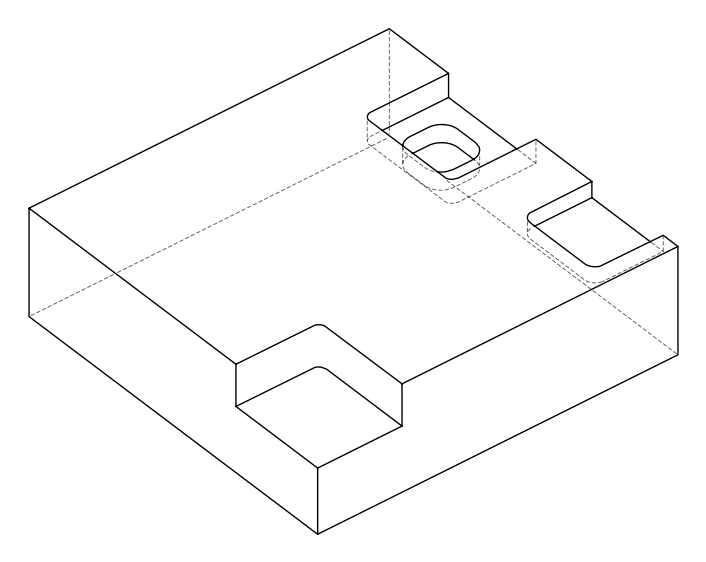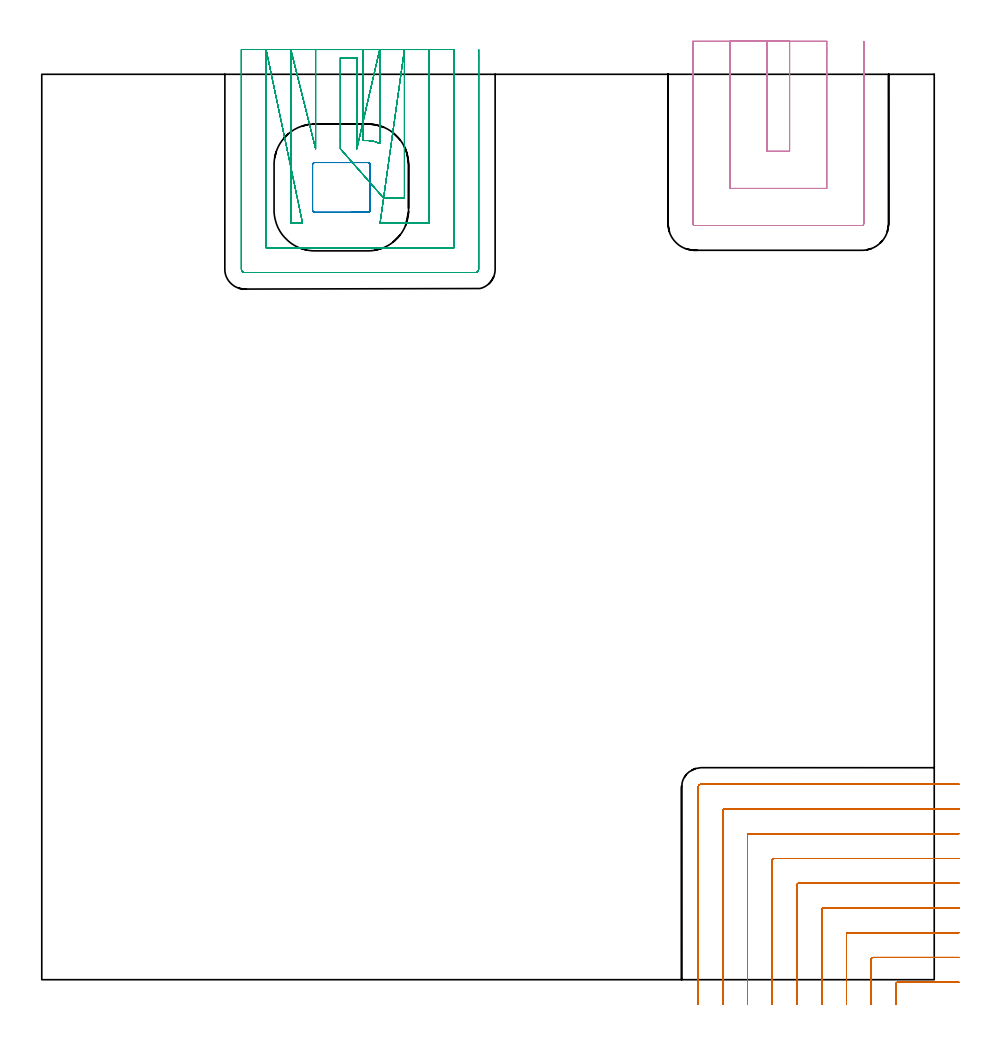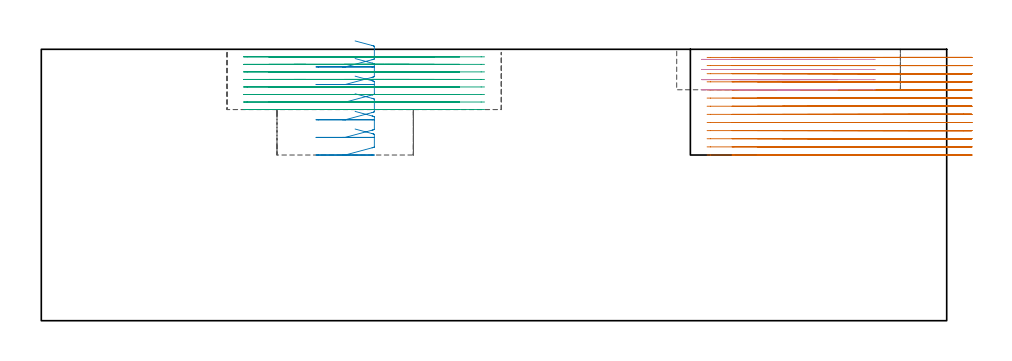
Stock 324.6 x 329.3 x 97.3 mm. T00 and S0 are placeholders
(PLAN: 4 operations, 3 tool changes, 55.5 min)
(1 MILL_CORNER_NOTCH_RECTANGULAR | CORNER_NOTCH_RECTANGULAR | NXT0201_011 | Follow Part, ap 3, ae 75% | 27.02 min | 268146 mm3)
(2 MILL_RECTANGULAR_POCKET | POCKET_RECTANGULAR_STRAIGHT | UGT0201_006 | Follow Part, ap 7, ae 75% | 1.81 min | 78338 mm3)
(3 MILL_SLOT | SLOT_PARTIAL_RECTANGULAR | NXT0201_011 | Follow Part, ap 3, ae 75% | 22.02 min | 120719 mm3)
(4 MILL_SLOT_1 | SLOT_PARTIAL_RECTANGULAR_1 | UGT0201_100 | Follow Part, ap 4.5, ae 75% | 4.69 min | 73831 mm3)
(TOOL NXT0201_011 | ENDMILL 12mm [2P460-1200-NA 1630] | D12 FL38 Z6)
(TOOL UGT0201_006 | End Mill 28 mm | D28 FL25 Z2)
(TOOL UGT0201_100 | End Mill 18 mm | D18 FL22 Z2)
(OP 1 MILL_CORNER_NOTCH_RECTANGULAR)
G17 G21 G94 G90
T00 M6
G54
G17 G0 G90 X333.532 Y-0.9 S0 M3
G43 Z107.3 H1
Z94.385
G94 G1 X330.532 F250.
X311.295 F500.
G3 X310.7 Y-1.495 R0.6
G1 Y-6.
Y-9. F250.
G0 Z107.3
X333.6 Y8.1
Z94.385
G1 X330.6
X302.295 F500.
G3 X301.7 Y7.505 R0.6
G1 Y-6.
Y-9. F250.
G0 Z107.3
X333.6 Y17.1
Z94.385
G1 X330.6
X293.295 F500.
G3 X292.7 Y16.505 R0.6
G1 Y-6.
Y-9. F250.
G0 Z107.3
X333.6 Y26.1
Z94.385
G1 X330.6
X284.296 F500.
G3 X283.7 Y25.504 R0.6
G1 Y-6.
Y-9. F250.
G0 Z107.3
X333.6 Y35.1
Z94.385
G1 X330.6
X275.296 F500.
G3 X274.7 Y34.504 R0.6
G1 Y-6.
Y-9. F250.
G0 Z107.3
X333.6 Y44.1
Z94.385
G1 X330.6
X266.296 F500.
G3 X265.7 Y43.504 R0.6
G1 Y-6.
Y-9. F250.
G0 Z107.3
X333.6 Y53.1
Z94.385
G1 X330.6
X257.296 F500.
G3 X256.7 Y52.504 R0.6
G1 Y-6.
Y-9. F250.
G0 Z107.3
X333.6 Y62.1
Z94.385
G1 X330.6
X248.297 F500.
G3 X247.7 Y61.503 R0.6
G1 Y-6.
Y-9. F250.
G0 Z107.3
X333.6 Y71.1
Z94.385
G1 X330.6
X239.9 F500.
G3 X238.7 Y69.9 R1.2
G1 Y-6.
Y-9. F250.
G0 Z107.3
X333.532 Y-0.9
Z91.469
G1 X330.532
X311.295 F500.
G3 X310.7 Y-1.495 R0.6
G1 Y-6.
Y-9. F250.
G0 Z107.3
X333.6 Y8.1
Z91.469
G1 X330.6
X302.295 F500.
G3 X301.7 Y7.505 R0.6
G1 Y-6.
Y-9. F250.
G0 Z107.3
X333.6 Y17.1
Z91.469
G1 X330.6
X293.295 F500.
G3 X292.7 Y16.505 R0.6
G1 Y-6.
Y-9. F250.
G0 Z107.3
X333.6 Y26.1
Z91.469
G1 X330.6
X284.296 F500.
G3 X283.7 Y25.504 R0.6
G1 Y-6.
Y-9. F250.
G0 Z107.3
X333.6 Y35.1
Z91.469
G1 X330.6
X275.296 F500.
G3 X274.7 Y34.504 R0.6
G1 Y-6.
Y-9. F250.
G0 Z107.3
X333.6 Y44.1
Z91.469
G1 X330.6
X266.296 F500.
G3 X265.7 Y43.504 R0.6
G1 Y-6.
Y-9. F250.
G0 Z107.3
X333.6 Y53.1
Z91.469
G1 X330.6
X257.296 F500.
G3 X256.7 Y52.504 R0.6
G1 Y-6.
Y-9. F250.
G0 Z107.3
X333.6 Y62.1
Z91.469
G1 X330.6
X248.297 F500.
G3 X247.7 Y61.503 R0.6
G1 Y-6.
Y-9. F250.
G0 Z107.3
X333.6 Y71.1
Z91.469
G1 X330.6
X239.9 F500.
G3 X238.7 Y69.9 R1.2
G1 Y-6.
Y-9. F250.
G0 Z107.3
X333.532 Y-0.9
Z88.554
G1 X330.532
X311.295 F500.
G3 X310.7 Y-1.495 R0.6
G1 Y-6.
Y-9. F250.
G0 Z107.3
X333.6 Y8.1
Z88.554
G1 X330.6
X302.295 F500.
G3 X301.7 Y7.505 R0.6
G1 Y-6.
Y-9. F250.
G0 Z107.3
X333.6 Y17.1
Z88.554
G1 X330.6
X293.295 F500.
G3 X292.7 Y16.505 R0.6
G1 Y-6.
Y-9. F250.
G0 Z107.3
X333.6 Y26.1
Z88.554
G1 X330.6
X284.296 F500.
G3 X283.7 Y25.504 R0.6
G1 Y-6.
Y-9. F250.
G0 Z107.3
X333.6 Y35.1
Z88.554
G1 X330.6
X275.296 F500.
G3 X274.7 Y34.504 R0.6
G1 Y-6.
Y-9. F250.
G0 Z107.3
X333.6 Y44.1
Z88.554
G1 X330.6
X266.296 F500.
G3 X265.7 Y43.504 R0.6
G1 Y-6.
Y-9. F250.
G0 Z107.3
X333.6 Y53.1
Z88.554
G1 X330.6
X257.296 F500.
G3 X256.7 Y52.504 R0.6
G1 Y-6.
Y-9. F250.
G0 Z107.3
X333.6 Y62.1
Z88.554
G1 X330.6
X248.297 F500.
G3 X247.7 Y61.503 R0.6
G1 Y-6.
Y-9. F250.
G0 Z107.3
X333.6 Y71.1
Z88.554
G1 X330.6
X239.9 F500.
G3 X238.7 Y69.9 R1.2
G1 Y-6.
Y-9. F250.
G0 Z107.3
X333.532 Y-0.9
Z85.638
G1 X330.532
X311.295 F500.
G3 X310.7 Y-1.495 R0.6
G1 Y-6.
Y-9. F250.
G0 Z107.3
X333.6 Y8.1
Z85.638
G1 X330.6
X302.295 F500.
G3 X301.7 Y7.505 R0.6
G1 Y-6.
Y-9. F250.
G0 Z107.3
X333.6 Y17.1
Z85.638
G1 X330.6
X293.295 F500.
G3 X292.7 Y16.505 R0.6
G1 Y-6.
Y-9. F250.
G0 Z107.3
X333.6 Y26.1
Z85.638
G1 X330.6
X284.296 F500.
G3 X283.7 Y25.504 R0.6
G1 Y-6.
Y-9. F250.
G0 Z107.3
X333.6 Y35.1
Z85.638
G1 X330.6
X275.296 F500.
G3 X274.7 Y34.504 R0.6
G1 Y-6.
Y-9. F250.
G0 Z107.3
X333.6 Y44.1
Z85.638
G1 X330.6
X266.296 F500.
G3 X265.7 Y43.504 R0.6
G1 Y-6.
Y-9. F250.
G0 Z107.3
X333.6 Y53.1
Z85.638
G1 X330.6
X257.296 F500.
G3 X256.7 Y52.504 R0.6
G1 Y-6.
Y-9. F250.
G0 Z107.3
X333.6 Y62.1
Z85.638
G1 X330.6
X248.297 F500.
G3 X247.7 Y61.503 R0.6
G1 Y-6.
Y-9. F250.
G0 Z107.3
X333.6 Y71.1
Z85.638
G1 X330.6
X239.9 F500.
G3 X238.7 Y69.9 R1.2
G1 Y-6.
Y-9. F250.
G0 Z107.3
X333.532 Y-0.9
Z82.723
G1 X330.532
X311.295 F500.
G3 X310.7 Y-1.495 R0.6
G1 Y-6.
Y-9. F250.
G0 Z107.3
X333.6 Y8.1
Z82.723
G1 X330.6
X302.295 F500.
G3 X301.7 Y7.505 R0.6
G1 Y-6.
Y-9. F250.
G0 Z107.3
X333.6 Y17.1
Z82.723
G1 X330.6
X293.295 F500.
G3 X292.7 Y16.505 R0.6
G1 Y-6.
Y-9. F250.
G0 Z107.3
X333.6 Y26.1
Z82.723
G1 X330.6
X284.296 F500.
G3 X283.7 Y25.504 R0.6
G1 Y-6.
Y-9. F250.
G0 Z107.3
X333.6 Y35.1
Z82.723
G1 X330.6
X275.296 F500.
G3 X274.7 Y34.504 R0.6
G1 Y-6.
Y-9. F250.
G0 Z107.3
X333.6 Y44.1
Z82.723
G1 X330.6
X266.296 F500.
G3 X265.7 Y43.504 R0.6
G1 Y-6.
Y-9. F250.
G0 Z107.3
X333.6 Y53.1
Z82.723
G1 X330.6
X257.296 F500.
G3 X256.7 Y52.504 R0.6
G1 Y-6.
Y-9. F250.
G0 Z107.3
X333.6 Y62.1
Z82.723
G1 X330.6
X248.297 F500.
G3 X247.7 Y61.503 R0.6
G1 Y-6.
Y-9. F250.
G0 Z107.3
X333.6 Y71.1
Z82.723
G1 X330.6
X239.9 F500.
G3 X238.7 Y69.9 R1.2
G1 Y-6.
Y-9. F250.
G0 Z107.3
X333.532 Y-0.9
Z79.808
G1 X330.532
X311.295 F500.
G3 X310.7 Y-1.495 R0.6
G1 Y-6.
Y-9. F250.
G0 Z107.3
X333.6 Y8.1
Z79.808
G1 X330.6
X302.295 F500.
G3 X301.7 Y7.505 R0.6
G1 Y-6.
Y-9. F250.
G0 Z107.3
X333.6 Y17.1
Z79.808
G1 X330.6
X293.295 F500.
G3 X292.7 Y16.505 R0.6
G1 Y-6.
Y-9. F250.
G0 Z107.3
X333.6 Y26.1
Z79.808
G1 X330.6
X284.296 F500.
G3 X283.7 Y25.504 R0.6
G1 Y-6.
Y-9. F250.
G0 Z107.3
X333.6 Y35.1
Z79.808
G1 X330.6
X275.296 F500.
G3 X274.7 Y34.504 R0.6
G1 Y-6.
Y-9. F250.
G0 Z107.3
X333.6 Y44.1
Z79.808
G1 X330.6
X266.296 F500.
G3 X265.7 Y43.504 R0.6
G1 Y-6.
Y-9. F250.
G0 Z107.3
X333.6 Y53.1
Z79.808
G1 X330.6
X257.296 F500.
G3 X256.7 Y52.504 R0.6
G1 Y-6.
Y-9. F250.
G0 Z107.3
X333.6 Y62.1
Z79.808
G1 X330.6
X248.297 F500.
G3 X247.7 Y61.503 R0.6
G1 Y-6.
Y-9. F250.
G0 Z107.3
X333.6 Y71.1
Z79.808
G1 X330.6
X239.9 F500.
G3 X238.7 Y69.9 R1.2
G1 Y-6.
Y-9. F250.
G0 Z107.3
X333.532 Y-0.9
Z76.892
G1 X330.532
X311.295 F500.
G3 X310.7 Y-1.495 R0.6
G1 Y-6.
Y-9. F250.
G0 Z107.3
X333.6 Y8.1
Z76.892
G1 X330.6
X302.295 F500.
G3 X301.7 Y7.505 R0.6
G1 Y-6.
Y-9. F250.
G0 Z107.3
X333.6 Y17.1
Z76.892
G1 X330.6
X293.295 F500.
G3 X292.7 Y16.505 R0.6
G1 Y-6.
Y-9. F250.
G0 Z107.3
X333.6 Y26.1
Z76.892
G1 X330.6
X284.296 F500.
G3 X283.7 Y25.504 R0.6
G1 Y-6.
Y-9. F250.
G0 Z107.3
X333.6 Y35.1
Z76.892
G1 X330.6
X275.296 F500.
G3 X274.7 Y34.504 R0.6
G1 Y-6.
Y-9. F250.
G0 Z107.3
X333.6 Y44.1
Z76.892
G1 X330.6
X266.296 F500.
G3 X265.7 Y43.504 R0.6
G1 Y-6.
Y-9. F250.
G0 Z107.3
X333.6 Y53.1
Z76.892
G1 X330.6
X257.296 F500.
G3 X256.7 Y52.504 R0.6
G1 Y-6.
Y-9. F250.
G0 Z107.3
X333.6 Y62.1
Z76.892
G1 X330.6
X248.297 F500.
G3 X247.7 Y61.503 R0.6
G1 Y-6.
Y-9. F250.
G0 Z107.3
X333.6 Y71.1
Z76.892
G1 X330.6
X239.9 F500.
G3 X238.7 Y69.9 R1.2
G1 Y-6.
Y-9. F250.
G0 Z107.3
X333.532 Y-0.9
Z73.977
G1 X330.532
X311.295 F500.
G3 X310.7 Y-1.495 R0.6
G1 Y-6.
Y-9. F250.
G0 Z107.3
X333.6 Y8.1
Z73.977
G1 X330.6
X302.295 F500.
G3 X301.7 Y7.505 R0.6
G1 Y-6.
Y-9. F250.
G0 Z107.3
X333.6 Y17.1
Z73.977
G1 X330.6
X293.295 F500.
G3 X292.7 Y16.505 R0.6
G1 Y-6.
Y-9. F250.
G0 Z107.3
X333.6 Y26.1
Z73.977
G1 X330.6
X284.296 F500.
G3 X283.7 Y25.504 R0.6
G1 Y-6.
Y-9. F250.
G0 Z107.3
X333.6 Y35.1
Z73.977
G1 X330.6
X275.296 F500.
G3 X274.7 Y34.504 R0.6
G1 Y-6.
Y-9. F250.
G0 Z107.3
X333.6 Y44.1
Z73.977
G1 X330.6
X266.296 F500.
G3 X265.7 Y43.504 R0.6
G1 Y-6.
Y-9. F250.
G0 Z107.3
X333.6 Y53.1
Z73.977
G1 X330.6
X257.296 F500.
G3 X256.7 Y52.504 R0.6
G1 Y-6.
Y-9. F250.
G0 Z107.3
X333.6 Y62.1
Z73.977
G1 X330.6
X248.297 F500.
G3 X247.7 Y61.503 R0.6
G1 Y-6.
Y-9. F250.
G0 Z107.3
X333.6 Y71.1
Z73.977
G1 X330.6
X239.9 F500.
G3 X238.7 Y69.9 R1.2
G1 Y-6.
Y-9. F250.
G0 Z107.3
X333.532 Y-0.9
Z71.062
G1 X330.532
X311.295 F500.
G3 X310.7 Y-1.495 R0.6
G1 Y-6.
Y-9. F250.
G0 Z107.3
X333.6 Y8.1
Z71.062
G1 X330.6
X302.295 F500.
G3 X301.7 Y7.505 R0.6
G1 Y-6.
Y-9. F250.
G0 Z107.3
X333.6 Y17.1
Z71.062
G1 X330.6
X293.295 F500.
G3 X292.7 Y16.505 R0.6
G1 Y-6.
Y-9. F250.
G0 Z107.3
X333.6 Y26.1
Z71.062
G1 X330.6
X284.296 F500.
G3 X283.7 Y25.504 R0.6
G1 Y-6.
Y-9. F250.
G0 Z107.3
X333.6 Y35.1
Z71.062
G1 X330.6
X275.296 F500.
G3 X274.7 Y34.504 R0.6
G1 Y-6.
Y-9. F250.
G0 Z107.3
X333.6 Y44.1
Z71.062
G1 X330.6
X266.296 F500.
G3 X265.7 Y43.504 R0.6
G1 Y-6.
Y-9. F250.
G0 Z107.3
X333.6 Y53.1
Z71.062
G1 X330.6
X257.296 F500.
G3 X256.7 Y52.504 R0.6
G1 Y-6.
Y-9. F250.
G0 Z107.3
X333.6 Y62.1
Z71.062
G1 X330.6
X248.297 F500.
G3 X247.7 Y61.503 R0.6
G1 Y-6.
Y-9. F250.
G0 Z107.3
X333.6 Y71.1
Z71.062
G1 X330.6
X239.9 F500.
G3 X238.7 Y69.9 R1.2
G1 Y-6.
Y-9. F250.
G0 Z107.3
X333.532 Y-0.9
Z68.146
G1 X330.532
X311.295 F500.
G3 X310.7 Y-1.495 R0.6
G1 Y-6.
Y-9. F250.
G0 Z107.3
X333.6 Y8.1
Z68.146
G1 X330.6
X302.295 F500.
G3 X301.7 Y7.505 R0.6
G1 Y-6.
Y-9. F250.
G0 Z107.3
X333.6 Y17.1
Z68.146
G1 X330.6
X293.295 F500.
G3 X292.7 Y16.505 R0.6
G1 Y-6.
Y-9. F250.
G0 Z107.3
X333.6 Y26.1
Z68.146
G1 X330.6
X284.296 F500.
G3 X283.7 Y25.504 R0.6
G1 Y-6.
Y-9. F250.
G0 Z107.3
X333.6 Y35.1
Z68.146
G1 X330.6
X275.296 F500.
G3 X274.7 Y34.504 R0.6
G1 Y-6.
Y-9. F250.
G0 Z107.3
X333.6 Y44.1
Z68.146
G1 X330.6
X266.296 F500.
G3 X265.7 Y43.504 R0.6
G1 Y-6.
Y-9. F250.
G0 Z107.3
X333.6 Y53.1
Z68.146
G1 X330.6
X257.296 F500.
G3 X256.7 Y52.504 R0.6
G1 Y-6.
Y-9. F250.
G0 Z107.3
X333.6 Y62.1
Z68.146
G1 X330.6
X248.297 F500.
G3 X247.7 Y61.503 R0.6
G1 Y-6.
Y-9. F250.
G0 Z107.3
X333.6 Y71.1
Z68.146
G1 X330.6
X239.9 F500.
G3 X238.7 Y69.9 R1.2
G1 Y-6.
Y-9. F250.
G0 Z107.3
X333.532 Y-0.9
Z65.231
G1 X330.532
X311.295 F500.
G3 X310.7 Y-1.495 R0.6
G1 Y-6.
Y-9. F250.
G0 Z107.3
X333.6 Y8.1
Z65.231
G1 X330.6
X302.295 F500.
G3 X301.7 Y7.505 R0.6
G1 Y-6.
Y-9. F250.
G0 Z107.3
X333.6 Y17.1
Z65.231
G1 X330.6
X293.295 F500.
G3 X292.7 Y16.505 R0.6
G1 Y-6.
Y-9. F250.
G0 Z107.3
X333.6 Y26.1
Z65.231
G1 X330.6
X284.296 F500.
G3 X283.7 Y25.504 R0.6
G1 Y-6.
Y-9. F250.
G0 Z107.3
X333.6 Y35.1
Z65.231
G1 X330.6
X275.296 F500.
G3 X274.7 Y34.504 R0.6
G1 Y-6.
Y-9. F250.
G0 Z107.3
X333.6 Y44.1
Z65.231
G1 X330.6
X266.296 F500.
G3 X265.7 Y43.504 R0.6
G1 Y-6.
Y-9. F250.
G0 Z107.3
X333.6 Y53.1
Z65.231
G1 X330.6
X257.296 F500.
G3 X256.7 Y52.504 R0.6
G1 Y-6.
Y-9. F250.
G0 Z107.3
X333.6 Y62.1
Z65.231
G1 X330.6
X248.297 F500.
G3 X247.7 Y61.503 R0.6
G1 Y-6.
Y-9. F250.
G0 Z107.3
X333.6 Y71.1
Z65.231
G1 X330.6
X239.9 F500.
G3 X238.7 Y69.9 R1.2
G1 Y-6.
Y-9. F250.
G0 Z107.3
X333.532 Y-0.9
Z62.315
G1 X330.532
X311.295 F500.
G3 X310.7 Y-1.495 R0.6
G1 Y-6.
Y-9. F250.
G0 Z107.3
X333.6 Y8.1
Z62.315
G1 X330.6
X302.295 F500.
G3 X301.7 Y7.505 R0.6
G1 Y-6.
Y-9. F250.
G0 Z107.3
X333.6 Y17.1
Z62.315
G1 X330.6
X293.295 F500.
G3 X292.7 Y16.505 R0.6
G1 Y-6.
Y-9. F250.
G0 Z107.3
X333.6 Y26.1
Z62.315
G1 X330.6
X284.296 F500.
G3 X283.7 Y25.504 R0.6
G1 Y-6.
Y-9. F250.
G0 Z107.3
X333.6 Y35.1
Z62.315
G1 X330.6
X275.296 F500.
G3 X274.7 Y34.504 R0.6
G1 Y-6.
Y-9. F250.
G0 Z107.3
X333.6 Y44.1
Z62.315
G1 X330.6
X266.296 F500.
G3 X265.7 Y43.504 R0.6
G1 Y-6.
Y-9. F250.
G0 Z107.3
X333.6 Y53.1
Z62.315
G1 X330.6
X257.296 F500.
G3 X256.7 Y52.504 R0.6
G1 Y-6.
Y-9. F250.
G0 Z107.3
X333.6 Y62.1
Z62.315
G1 X330.6
X248.297 F500.
G3 X247.7 Y61.503 R0.6
G1 Y-6.
Y-9. F250.
G0 Z107.3
X333.6 Y71.1
Z62.315
G1 X330.6
X239.9 F500.
G3 X238.7 Y69.9 R1.2
G1 Y-6.
Y-9. F250.
G0 Z107.3
X333.532 Y-0.9
Z59.4
G1 X330.532
X311.295 F500.
G3 X310.7 Y-1.495 R0.6
G1 Y-6.
Y-9. F250.
G0 Z107.3
X333.6 Y8.1
Z59.4
G1 X330.6
X302.295 F500.
G3 X301.7 Y7.505 R0.6
G1 Y-6.
Y-9. F250.
G0 Z107.3
X333.6 Y17.1
Z59.4
G1 X330.6
X293.295 F500.
G3 X292.7 Y16.505 R0.6
G1 Y-6.
Y-9. F250.
G0 Z107.3
X333.6 Y26.1
Z59.4
G1 X330.6
X284.296 F500.
G3 X283.7 Y25.504 R0.6
G1 Y-6.
Y-9. F250.
G0 Z107.3
X333.6 Y35.1
Z59.4
G1 X330.6
X275.296 F500.
G3 X274.7 Y34.504 R0.6
G1 Y-6.
Y-9. F250.
G0 Z107.3
X333.6 Y44.1
Z59.4
G1 X330.6
X266.296 F500.
G3 X265.7 Y43.504 R0.6
G1 Y-6.
Y-9. F250.
G0 Z107.3
X333.6 Y53.1
Z59.4
G1 X330.6
X257.296 F500.
G3 X256.7 Y52.504 R0.6
G1 Y-6.
Y-9. F250.
G0 Z107.3
X333.6 Y62.1
Z59.4
G1 X330.6
X248.297 F500.
G3 X247.7 Y61.503 R0.6
G1 Y-6.
Y-9. F250.
G0 Z107.3
X333.6 Y71.1
Z59.4
G1 X330.6
X239.9 F500.
G3 X238.7 Y69.9 R1.2
G1 Y-6.
Y-9. F250.
G0 Z107.3
M5
M2
(OP 2 MILL_RECTANGULAR_POCKET)
G17 G21 G94 G90
T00 M6
G54
G17 G0 G90 X112.501 Y279.1 S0 M3
G43 Z107.3 H0
Z100.3
G94 G1 X118.6 Z98.666 F250.
X118.69 Z98.642
X118.899 Y279.153 Z98.584
X119.088 Y279.259 Z98.526
X119.241 Y279.412 Z98.468
X119.347 Y279.601 Z98.41
X119.4 Y279.81 Z98.352
Y296.49 Z93.883
X119.347 Y296.699 Z93.825
X119.241 Y296.888 Z93.767
X119.088 Y297.041 Z93.709
X118.899 Y297.147 Z93.651
X118.69 Y297.2 Z93.593
X118.6 Z93.569
X108.95 Z90.983
X99.3 F500.
G3 X98.5 Y296.4 R0.8
G1 Y279.9
G3 X99.3 Y279.1 R0.8
G1 X118.6
G3 X119.4 Y279.9 R0.8
G1 Y296.4
G3 X118.6 Y297.2 R0.8
G1 X108.95
X107.95
G0 X112.501 Y279.1 Z93.983
G1 X118.6 Z92.349 F250.
X118.69 Z92.325
X118.899 Y279.153 Z92.267
X119.088 Y279.259 Z92.209
X119.241 Y279.412 Z92.151
X119.347 Y279.601 Z92.093
X119.4 Y279.81 Z92.035
Y296.49 Z87.566
X119.347 Y296.699 Z87.508
X119.241 Y296.888 Z87.45
X119.088 Y297.041 Z87.392
X118.899 Y297.147 Z87.334
X118.69 Y297.2 Z87.276
X118.6 Z87.252
X108.95 Z84.667
X99.3 F500.
G3 X98.5 Y296.4 R0.8
G1 Y279.9
G3 X99.3 Y279.1 R0.8
G1 X118.6
G3 X119.4 Y279.9 R0.8
G1 Y296.4
G3 X118.6 Y297.2 R0.8
G1 X108.95
X107.95
G0 X112.501 Y279.1 Z87.667
G1 X118.6 Z86.033 F250.
X118.69 Z86.009
X118.899 Y279.153 Z85.951
X119.088 Y279.259 Z85.893
X119.241 Y279.412 Z85.835
X119.347 Y279.601 Z85.777
X119.4 Y279.81 Z85.719
Y296.49 Z81.249
X119.347 Y296.699 Z81.192
X119.241 Y296.888 Z81.134
X119.088 Y297.041 Z81.076
X118.899 Y297.147 Z81.018
X118.69 Y297.2 Z80.96
X118.6 Z80.936
X108.95 Z78.35
X99.3 F500.
G3 X98.5 Y296.4 R0.8
G1 Y279.9
G3 X99.3 Y279.1 R0.8
G1 X118.6
G3 X119.4 Y279.9 R0.8
G1 Y296.4
G3 X118.6 Y297.2 R0.8
G1 X108.95
X107.95
G0 X112.501 Y279.1 Z81.35
G1 X118.6 Z79.716 F250.
X118.69 Z79.692
X118.899 Y279.153 Z79.634
X119.088 Y279.259 Z79.576
X119.241 Y279.412 Z79.518
X119.347 Y279.601 Z79.46
X119.4 Y279.81 Z79.402
Y296.49 Z74.933
X119.347 Y296.699 Z74.875
X119.241 Y296.888 Z74.817
X119.088 Y297.041 Z74.759
X118.899 Y297.147 Z74.701
X118.69 Y297.2 Z74.643
X118.6 Z74.619
X108.95 Z72.033
X99.3 F500.
G3 X98.5 Y296.4 R0.8
G1 Y279.9
G3 X99.3 Y279.1 R0.8
G1 X118.6
G3 X119.4 Y279.9 R0.8
G1 Y296.4
G3 X118.6 Y297.2 R0.8
G1 X108.95
X107.95
G0 X112.501 Y279.1 Z75.033
G1 X118.6 Z73.399 F250.
X118.69 Z73.375
X118.899 Y279.153 Z73.317
X119.088 Y279.259 Z73.259
X119.241 Y279.412 Z73.201
X119.347 Y279.601 Z73.143
X119.4 Y279.81 Z73.085
Y296.49 Z68.616
X119.347 Y296.699 Z68.558
X119.241 Y296.888 Z68.5
X119.088 Y297.041 Z68.442
X118.899 Y297.147 Z68.384
X118.69 Y297.2 Z68.326
X118.6 Z68.302
X108.95 Z65.717
X99.3 F500.
G3 X98.5 Y296.4 R0.8
G1 Y279.9
G3 X99.3 Y279.1 R0.8
G1 X118.6
G3 X119.4 Y279.9 R0.8
G1 Y296.4
G3 X118.6 Y297.2 R0.8
G1 X108.95
X107.95
G0 X112.501 Y279.1 Z68.717
G1 X118.6 Z67.083 F250.
X118.69 Z67.059
X118.899 Y279.153 Z67.001
X119.088 Y279.259 Z66.943
X119.241 Y279.412 Z66.885
X119.347 Y279.601 Z66.827
X119.4 Y279.81 Z66.769
Y296.49 Z62.3
X119.347 Y296.699 Z62.242
X119.241 Y296.888 Z62.184
X119.088 Y297.041 Z62.126
X118.899 Y297.147 Z62.068
X118.69 Y297.2 Z62.01
X118.6 Z61.986
X108.95 Z59.4
X99.3 F500.
G3 X98.5 Y296.4 R0.8
G1 Y279.9
G3 X99.3 Y279.1 R0.8
G1 X118.6
G3 X119.4 Y279.9 R0.8
G1 Y296.4
G3 X118.6 Y297.2 R0.8
G1 X108.95
X107.95
G0 Z107.3
M5
M2
(OP 3 MILL_SLOT)
G17 G21 G94 G90
T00 M6
G54
G17 G0 G90 X116.9 Y338.3 S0 M3
G43 Z107.3 H1
Z94.6
G94 G1 Y335.3 F250.
Y305.2 F500.
X117.905
G2 X122.829 Y304.134 R9.429
G1 X122.9 Y304.095
Y335.3
Y338.3 F250.
X114.6 Y302.2 F500.
Y305.2 F250.
Y335.3 F500.
X108.6
Y305.2
Y302.2 F250.
X124.4 Y284.2 F500.
X127.4 F250.
X131.9 F500.
Y335.3
Y338.3 F250.
X123.047 Y275.2 F500.
X126.047 F250.
X140.9 F500.
Y335.3
Y338.3 F250.
X99.6
Y335.3
Y305.214 F500.
Y302.214 F250.
X90.6 Y338.3 F500.
Y335.3 F250.
Y297.72 F500.
Y294.72 F250.
Y281.587 F500.
Y278.587 F250.
Y275.2
X91.85
X94.85
X81.6 Y338.3 F500.
Y335.3 F250.
Y266.2 F500.
X149.9
Y335.3
Y338.3 F250.
X72.6
Y335.3
Y258.4 F500.
G3 X73.8 Y257.2 R1.2
G1 X157.7
G3 X158.9 Y258.4 R1.2
G1 Y335.3
Y338.3 F250.
G0 X116.9 Z91.9
G1 Y335.3
Y305.2 F500.
X117.905
G2 X118.839 Y305.207 R9.429
X122.828 Y304.135 R9.429
G1 X122.9 Y304.095
Y335.3
Y338.3 F250.
X114.6 Y302.2 F500.
Y305.2 F250.
Y335.3 F500.
X108.6
Y305.2
Y302.2 F250.
X124.4 Y284.2 F500.
X127.4 F250.
X131.9 F500.
Y335.3
Y338.3 F250.
X123.047 Y275.2 F500.
X126.047 F250.
X140.9 F500.
Y335.3
Y338.3 F250.
X99.6
Y335.3
Y305.209 F500.
Y302.209 F250.
X90.6 Y338.3 F500.
Y335.3 F250.
Y297.72 F500.
Y294.72 F250.
Y281.587 F500.
Y278.587 F250.
Y275.2
X91.85
X94.85
X81.6 Y338.3 F500.
Y335.3 F250.
Y266.2 F500.
X149.9
Y335.3
Y338.3 F250.
X72.6
Y335.3
Y258.4 F500.
G3 X73.8 Y257.2 R1.2
G1 X157.7
G3 X158.9 Y258.4 R1.2
G1 Y335.3
Y338.3 F250.
G0 X116.9 Z89.2
G1 Y335.3
Y305.2 F500.
X117.905
G2 X122.826 Y304.136 R9.429
G1 X122.9 Y304.095
Y335.3
Y338.3 F250.
X114.6 Y302.2 F500.
Y305.2 F250.
Y335.3 F500.
X108.6
Y305.2
Y302.2 F250.
X124.4 Y284.2 F500.
X127.4 F250.
X131.9 F500.
Y335.3
Y338.3 F250.
X123.047 Y275.2 F500.
X126.047 F250.
X140.9 F500.
Y335.3
Y338.3 F250.
X99.6
Y335.3
Y305.209 F500.
Y302.209 F250.
X90.6 Y338.3 F500.
Y335.3 F250.
Y297.722 F500.
Y294.722 F250.
Y281.587 F500.
Y278.587 F250.
Y275.2
X91.85
X94.85
X81.6 Y338.3 F500.
Y335.3 F250.
Y266.2 F500.
X149.9
Y335.3
Y338.3 F250.
X72.6
Y335.3
Y258.4 F500.
G3 X73.8 Y257.2 R1.2
G1 X157.7
G3 X158.9 Y258.4 R1.2
G1 Y335.3
Y338.3 F250.
G0 X116.9 Z86.5
G1 Y335.3
Y305.2 F500.
X117.905
G2 X118.724 Y305.211 R9.429
X122.826 Y304.136 R9.429
G1 X122.9 Y304.095
Y335.3
Y338.3 F250.
X114.6 Y302.2 F500.
Y305.2 F250.
Y335.3 F500.
X108.6
Y305.2
Y302.2 F250.
X124.4 Y284.2 F500.
X127.4 F250.
X131.9 F500.
Y335.3
Y338.3 F250.
X123.047 Y275.2 F500.
X126.047 F250.
X140.9 F500.
Y335.3
Y338.3 F250.
X99.6
Y335.3
Y305.214 F500.
Y302.214 F250.
X90.6 Y338.3 F500.
Y335.3 F250.
Y297.722 F500.
Y294.722 F250.
Y281.587 F500.
Y278.587 F250.
Y275.2
X91.85
X94.85
X81.6 Y338.3 F500.
Y335.3 F250.
Y266.2 F500.
X149.9
Y335.3
Y338.3 F250.
X72.6
Y335.3
Y258.4 F500.
G3 X73.8 Y257.2 R1.2
G1 X157.7
G3 X158.9 Y258.4 R1.2
G1 Y335.3
Y338.3 F250.
G0 X116.9 Z83.8
G1 Y335.3
Y305.2 F500.
X117.905
G2 X122.829 Y304.134 R9.429
G1 X122.9 Y304.095
Y335.3
Y338.3 F250.
X114.6 Y302.2 F500.
Y305.2 F250.
Y335.3 F500.
X108.6
Y305.2
Y302.2 F250.
X124.4 Y284.2 F500.
X127.4 F250.
X131.9 F500.
Y335.3
Y338.3 F250.
X123.047 Y275.2 F500.
X126.047 F250.
X140.9 F500.
Y335.3
Y338.3 F250.
X99.6
Y335.3
Y305.214 F500.
Y302.214 F250.
X90.6 Y338.3 F500.
Y335.3 F250.
Y297.722 F500.
Y294.722 F250.
Y281.587 F500.
Y278.587 F250.
Y275.2
X91.85
X94.85
X81.6 Y338.3 F500.
Y335.3 F250.
Y266.2 F500.
X149.9
Y335.3
Y338.3 F250.
X72.6
Y335.3
Y258.4 F500.
G3 X73.8 Y257.2 R1.2
G1 X157.7
G3 X158.9 Y258.4 R1.2
G1 Y335.3
Y338.3 F250.
G0 X116.9 Z81.1
G1 Y335.3
Y305.2 F500.
X117.905
G2 X122.827 Y304.135 R9.429
G1 X122.862 Y304.116
X122.9 Y304.095
Y335.3
Y338.3 F250.
X114.6 Y302.2 F500.
Y305.2 F250.
Y335.3 F500.
X108.6
Y305.2
Y302.2 F250.
X124.4 Y284.2 F500.
X127.4 F250.
X131.9 F500.
Y335.3
Y338.3 F250.
X123.047 Y275.2 F500.
X126.047 F250.
X140.9 F500.
Y335.3
Y338.3 F250.
X99.6
Y335.3
Y305.209 F500.
Y302.209 F250.
X90.6 Y338.3 F500.
Y335.3 F250.
Y297.722 F500.
Y294.722 F250.
Y281.587 F500.
Y278.587 F250.
Y275.2
X91.85
X94.85
X81.6 Y338.3 F500.
Y335.3 F250.
Y266.2 F500.
X149.9
Y335.3
Y338.3 F250.
X72.6
Y335.3
Y258.4 F500.
G3 X73.8 Y257.2 R1.2
G1 X157.7
G3 X158.9 Y258.4 R1.2
G1 Y335.3
Y338.3 F250.
G0 X116.9 Z78.4
G1 Y335.3
Y305.2 F500.
X117.905
G2 X118.589 Y305.214 R9.429
X122.826 Y304.136 R9.429
G1 X122.9 Y304.095
Y335.3
Y338.3 F250.
X114.6 Y302.2 F500.
Y305.2 F250.
Y335.3 F500.
X108.6
Y305.2
Y302.2 F250.
X124.4 Y284.2 F500.
X127.4 F250.
X131.9 F500.
Y335.3
Y338.3 F250.
X123.047 Y275.2 F500.
X126.047 F250.
X140.9 F500.
Y335.3
Y338.3 F250.
X99.6
Y335.3
Y305.209 F500.
Y302.209 F250.
X90.6 Y338.3 F500.
Y335.3 F250.
Y297.722 F500.
Y294.722 F250.
Y281.587 F500.
Y278.587 F250.
Y275.2
X91.85
X94.85
X81.6 Y338.3 F500.
Y335.3 F250.
Y266.2 F500.
X149.9
Y335.3
Y338.3 F250.
X72.6
Y335.3
Y258.4 F500.
G3 X73.8 Y257.2 R1.2
G1 X157.7
G3 X158.9 Y258.4 R1.2
G1 Y335.3
Y338.3 F250.
G0 X116.9 Z75.7
G1 Y335.3
Y305.2 F500.
X117.905
G2 X118.684 Y305.212 R9.429
X122.826 Y304.136 R9.429
G1 X122.9 Y304.095
Y335.3
Y338.3 F250.
X114.6 Y302.2 F500.
Y305.2 F250.
Y335.3 F500.
X108.6
Y305.2
Y302.2 F250.
X124.4 Y284.2 F500.
X127.4 F250.
X131.9 F500.
Y335.3
Y338.3 F250.
X123.047 Y275.2 F500.
X126.047 F250.
X140.9 F500.
Y335.3
Y338.3 F250.
X99.6
Y335.3
Y305.214 F500.
Y302.214 F250.
X90.6 Y338.3 F500.
Y335.3 F250.
Y297.722 F500.
Y294.722 F250.
Y281.587 F500.
Y278.587 F250.
Y275.2
X91.85
X94.85
X81.6 Y338.3 F500.
Y335.3 F250.
Y266.2 F500.
X149.9
Y335.3
Y338.3 F250.
X72.6
Y335.3
Y258.4 F500.
G3 X73.8 Y257.2 R1.2
G1 X157.7
G3 X158.9 Y258.4 R1.2
G1 Y335.3
Y338.3 F250.
G0 Z107.3
M5
M2
(OP 4 MILL_SLOT_1)
G17 G21 G94 G90
T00 M6
G54
G17 G0 G90 X263.8 Y341.3 S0 M3
G43 Z107.3 H0
Z93.675
G94 G1 Y338.3 F250.
Y301.3 F500.
X272.
Y338.3
Y341.3 F250.
X250.3
Y338.3
Y287.8 F500.
X285.5
Y338.3
Y341.3 F250.
X236.8
Y338.3
Y275. F500.
G3 X237.5 Y274.3 R0.7
G1 X298.3
G3 X299. Y275. R0.7
G1 Y338.3
Y341.3 F250.
G0 X263.8 Z90.05
G1 Y338.3
Y301.3 F500.
X272.
Y338.3
Y341.3 F250.
X250.3
Y338.3
Y287.8 F500.
X285.5
Y338.3
Y341.3 F250.
X236.8
Y338.3
Y275. F500.
G3 X237.5 Y274.3 R0.7
G1 X298.3
G3 X299. Y275. R0.7
G1 Y338.3
Y341.3 F250.
G0 X263.8 Z86.425
G1 Y338.3
Y301.3 F500.
X272.
Y338.3
Y341.3 F250.
X250.3
Y338.3
Y287.8 F500.
X285.5
Y338.3
Y341.3 F250.
X236.8
Y338.3
Y275. F500.
G3 X237.5 Y274.3 R0.7
G1 X298.3
G3 X299. Y275. R0.7
G1 Y338.3
Y341.3 F250.
G0 X263.8 Z82.8
G1 Y338.3
Y301.3 F500.
X272.
Y338.3
Y341.3 F250.
X250.3
Y338.3
Y287.8 F500.
X285.5
Y338.3
Y341.3 F250.
X236.8
Y338.3
Y275. F500.
G3 X237.5 Y274.3 R0.7
G1 X298.3
G3 X299. Y275. R0.7
G1 Y338.3
Y341.3 F250.
G0 Z107.3
M5
M2
